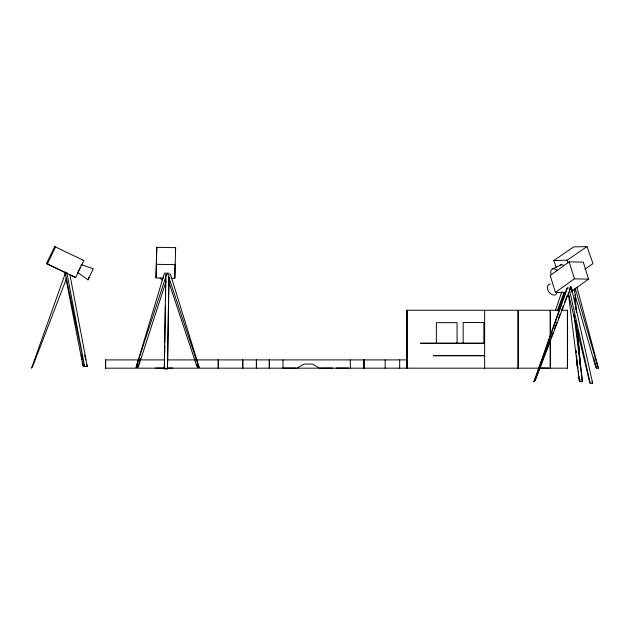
<?xml version="1.0" encoding="UTF-8"?>
<svg xmlns="http://www.w3.org/2000/svg" width="630" height="630" viewBox="0 0 630 630"><rect width="100%" height="100%" fill="white"/><g stroke="black" fill="none" stroke-linecap="round" stroke-linejoin="round"><path stroke-width="0.94" d="M406.941 359.903L406.941 310.259L559.905 310.259M163.524 278.074L155.98 277.94L156.783 247.322L175.644 247.653L174.841 278.263L171.069 278.2M155.98 277.94L156.783 247.322M174.841 278.263L174.998 264.096M168.99 277.775L167.478 368.912L164.335 368.912L165.8 272.861M167.478 368.912L168.935 272.861M164.737 345.571L164.335 368.912M164.784 342.618L165.383 306.267M165.477 300.376L165.832 278.759M175.463 251.543L175.644 247.653M406.941 310.472L407.004 368.172M166.068 281.405L138.781 365.455L137.805 367.188L136.119 367.188L164.493 273.018M137.805 367.188L140.364 358.706M81.349 264.789L80.994 265.758M136.119 367.188L167.107 273.003M555.51 310.11L561.865 291.635M571.04 286.548L535.492 379.953L533.894 381.685L566.835 288.406M534.358 381.685L567.622 287.485M65.788 272.121L31.5 368.172L32.681 366.447L66.496 278.531M557.266 310.684L564.055 292.367M558.109 310.684L564.897 292.367M533.894 381.685L535.035 379.953L543.044 358.895M544.092 356.147L550.014 340.578M551.061 337.83L553.156 332.341M554.55 328.671L556.983 322.261M558.377 318.599L560.125 314.023M561.519 310.362L563.259 305.778M564.653 302.116L567.087 295.706M88.932 277.255L87.987 279.862L93.287 268.758L81.333 264.687M80.215 267.514L77.923 272.073M46.494 263.584L54.668 246.582L55.542 246.913L47.368 263.915L46.494 263.584L66.835 273.373M69.489 274.649L75.663 277.523L83.837 260.529L54.668 246.582M87.987 279.862L77.655 272.507M571.875 291.068L588.514 279.153L583.301 262.151L569.213 261.828L550.195 275.444L555.408 292.438L565.74 292.682M555.408 292.438L574.418 278.83L588.514 279.153M556.322 267.687L553.802 260.529L573.67 246.913L587.01 246.582L592.987 263.584L585.042 269.034M553.802 260.529L567.142 260.198L587.01 246.582M296.943 368.172L304.109 364.038L312.385 364.038L319.552 368.172M552.707 268.892L561.125 264.789M561.669 310.259L567.551 310.259L567.551 368.172L166.84 368.172M420.572 343.185L484.643 343.185M420.572 343.35L484.643 343.35M433.503 355.596L484.643 355.596M433.503 355.761L484.643 355.761M164.383 359.903L105.501 359.903L105.501 368.172L164.879 368.172M167.281 359.903L407.689 359.903M65.835 278.09L82.774 364.715L84.578 364.715M137.096 365.455L138.781 365.455M196.56 365.455L198.135 365.455L199.135 367.188L197.552 367.188L196.56 365.455L168.604 281.405M82.774 364.715L83.357 366.447L87.294 366.447L69.828 274.231M595.547 366.447L597.642 366.447L598.5 368.172L596.405 368.172L595.547 366.447L574.985 294.761M155.389 368.07L165.123 368.07M167.084 368.07L172.738 368.07M283.492 368.07L295.533 368.07M320.552 368.07L332.616 368.07M336.105 368.07L348.54 368.07M540.343 368.07L548.533 368.07M535.035 379.953L535.492 379.953M579.175 379.953L582.144 379.953L582.522 381.685L579.545 381.685L579.175 379.953L568.362 293.415M568.331 293.084L589.523 381.685L590.239 383.418L592.696 383.418L571.378 287.367M156.594 264.324L175.455 264.655M82.963 260.198L83.837 260.529M47.368 263.915L75.663 277.523M591.98 381.685L592.696 383.418M86.68 364.715L87.294 366.447M567.142 260.198L568.087 262.883M167.383 273.003L168.005 274.869M168.627 276.735L198.135 365.455M170.344 273.932L199.135 367.188M196.694 364.384L197.552 367.188M569.213 261.828L574.418 278.83M575.19 288.154L597.642 366.447M576.985 287.335L598.5 368.172M593.617 357.714L596.405 368.172M568.914 287.367L590.239 383.418M84.711 355.092L85.696 359.903M65.158 272.317L84.625 366.447L66.796 272.31M64.701 272.317L65.268 275.208M81.262 354.918L82.136 359.722M82.483 361.644L83.357 366.447M570.481 286.603L570.843 289.524M574.009 314.803L582.144 379.953M571.717 288.548L572.166 292.422M575.434 320.56L582.522 381.685M575.946 350.642L576.174 352.579M576.513 355.493L576.734 357.43M577.072 360.344L577.411 363.25M577.749 366.164L577.97 368.101M578.308 371.015L578.647 373.929M578.875 375.866L579.545 381.685M574.245 289.839L574.395 291.784M574.859 297.62L575.088 300.534M575.466 305.4L575.773 309.291M577.994 337.491L578.45 343.318M578.679 346.24L579.143 352.075M579.293 354.021L579.75 359.856M579.907 361.801L580.135 364.715M575.907 350.13L576.143 353.044M576.371 355.966L577.293 366.447L576.505 355.666M574.717 289.012L576.434 312.535M577.726 330.183L580.301 365.463M571.709 289.997L571.859 291.958M567.386 310.259L567.386 368.172M550.344 310.259L550.344 335.782M550.344 339.704L550.344 368.172M550.242 310.259L550.242 337.743M550.242 340.688L550.242 368.172M518.136 310.259L518.136 368.172M518.128 310.259L518.128 368.172M484.651 310.259L484.643 368.172M483.848 343.185L483.848 322.505L463.168 322.505L463.168 343.185M457.057 343.35L457.057 322.67L436.37 322.67L436.37 343.35M407.106 310.259L407.106 368.172M406.941 310.259L406.941 368.172M399.672 359.903L399.672 368.172M385.158 359.903L385.158 368.172M364.069 359.903L364.069 368.172M363.888 359.903L363.888 368.172M350.264 359.903L350.375 368.172M283.035 359.903L282.933 368.172M269.412 359.903L269.412 368.172M269.231 359.903L269.231 368.172M256.505 359.903L256.505 368.172M256.323 359.903L256.323 368.172M242.81 359.903L242.81 368.172M242.707 359.903L242.707 368.172M218.358 359.903L218.358 368.172M218.193 359.903L218.193 368.172M105.667 359.903L105.667 368.172M560.007 265.758A4.434 2.851 55.6 0 1 563.685 265.293M551.053 274.105A6.166 3.961 55.6 0 1 552.226 269.105A6.166 3.961 55.6 0 1 557.456 270.522M556.81 293.336A6.166 4.119 54.4 0 1 548.832 291.863A6.166 4.119 54.4 0 1 550.289 283.996M162.422 279.956A6.166 5.552 2.6 0 1 160.067 277.995"/></g></svg>
